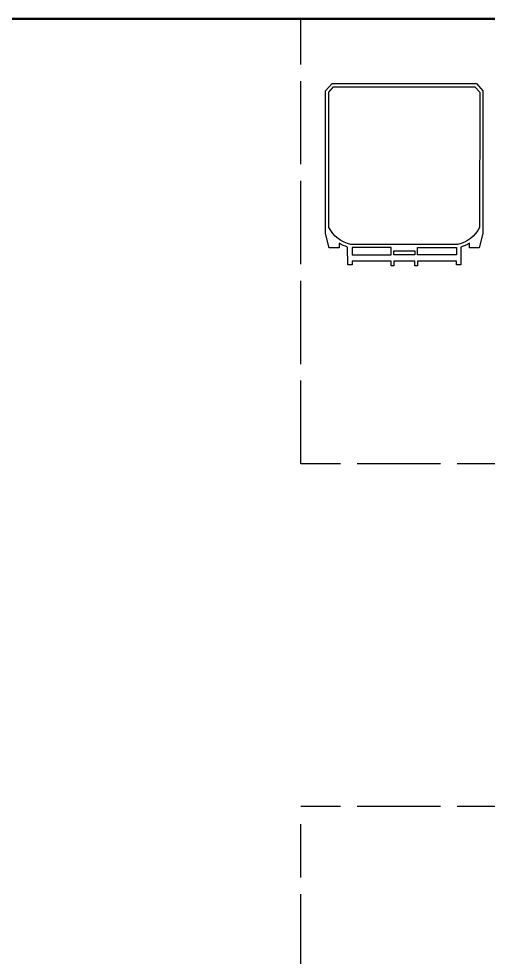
# Model space of a CAD drawing. Header units: millimetres. Extents: x 44692 to 174433, y -26273 to 14445.
# Drawn here: x 150960 to 152393, y -14365 to -11501 of the extents above; entities that cross this region are included whole.
import ezdxf

# ---------------------------------------------------------------- set-up
doc = ezdxf.new("R2010")
doc.units = ezdxf.units.MM
doc.header["$LTSCALE"] = 100
doc.linetypes.add('DASHEDX2', pattern=[3.048, 2.54, -0.508])
doc.layers.add('Area circulacion', color=50, linetype='DASHEDX2')
doc.layers.add('Transporte semielaborado', color=30, linetype='Continuous')
doc.layers.add('Paredes', color=7, linetype='Continuous', lineweight=50)

msp = doc.modelspace()

# ---------------------------------------------------------------- linework, layer by layer
at = {"layer": 'Area circulacion'}
for p, q in [((151820.923, -12859.743), (151820.923, -11501.309)), ((154989.941, -12859.743), (151820.923, -12859.743)), ((154989.941, -13905.601), (151820.923, -13905.601)), ((151820.923, -15341.72), (151820.923, -13958.986))]:
    msp.add_line(p, q, dxfattribs=at)
at = {"layer": 'Paredes'}
msp.add_line((154189.941, -11501.309), (148511.465, -11501.309), dxfattribs=at)
at = {"layer": 'Transporte semielaborado'}
for points in [[(152096.152, -12255.036), (152096.152, -12241.309), (151977.007, -12241.309), (151977.007, -12252.212), (151970.492, -12252.212), (151963.977, -12252.212), (151963.606, -12198.017, -0.06535175), (151937.438, -12186.104), (151937.547, -12200.832), (151907.436, -12200.832), (151896.443, -12156.402), (151896.156, -11721.721), (151916.275, -11698.67), (152136.3, -11698.67), (152356.324, -11698.67), (152376.443, -11721.721), (152376.157, -12156.402), (152365.163, -12200.832), (152335.052, -12200.832), (152335.162, -12186.104, -0.06535175), (152308.993, -12198.017), (152308.622, -12252.212), (152302.107, -12252.212), (152295.592, -12252.212), (152295.592, -12241.309), (152176.447, -12241.309), (152176.447, -12255.036), (152168.324, -12255.036), (152168.324, -12241.309), (152136.3, -12241.309), (152104.275, -12241.309), (152104.275, -12255.036)], [(151906.431, -12138.073), (151906.159, -11725.469), (151920.82, -11708.67), (152136.3, -11708.67), (152351.779, -11708.67), (152366.44, -11725.469), (152366.169, -12138.073, -0.22212915), (152299.045, -12190.326), (151973.554, -12190.326, -0.22212915)]]:
    msp.add_lwpolyline(points, format="xyb", close=True, dxfattribs=at)
for points in [[(152096.152, -12199.882), (151977.007, -12199.882), (151977.007, -12221.907), (152096.152, -12221.907), (152096.152, -12199.889)], [(152176.447, -12199.882), (152295.592, -12199.882), (152295.592, -12221.907), (152176.447, -12221.907), (152176.447, -12199.889)]]:
    msp.add_lwpolyline(points, dxfattribs=at)
msp.add_lwpolyline([(152168.324, -12209.894), (152168.324, -12221.907), (152136.3, -12221.907), (152104.275, -12221.907), (152104.275, -12209.894), (152136.3, -12209.894)], close=True, dxfattribs=at)

doc.saveas('drawing.dxf')
